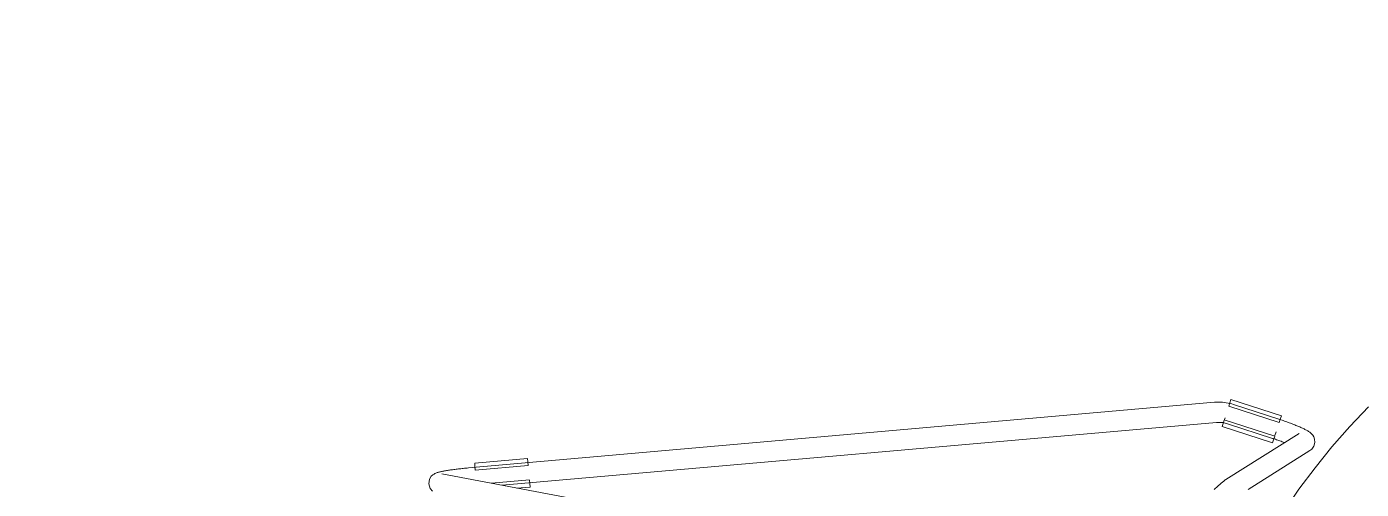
# Model space of a CAD drawing. Header units: millimetres. Extents: x 155927 to 295199, y -4084 to 97293.
# Drawn here: x 163251 to 164045, y 12539 to 12814 of the extents above; entities that cross this region are included whole.
import ezdxf

# ---------------------------------------------------------------- set-up
doc = ezdxf.new("R2010")
doc.units = ezdxf.units.MM
doc.header["$MEASUREMENT"] = 0
doc.layers.add('A-DOOR', color=4, linetype='CONTINUOUS', lineweight=9)
doc.layers.add('I-FURN', color=8, linetype='CONTINUOUS', lineweight=9)

msp = doc.modelspace()

# ---------------------------------------------------------------- linework, layer by layer
at = {"layer": 'A-DOOR'}
msp.add_arc((162270.33, 13505.61), 1010, 270, 0, dxfattribs=at)
at = {"layer": 'I-FURN'}
for p, q in [((163957.32, 12590.59), (163514, 12551.64)), ((163957.37, 12590.6), (163957.32, 12590.59)), ((163958.51, 12590.67), (163957.37, 12590.6)), ((163959.65, 12590.7), (163958.51, 12590.67)), ((163960.79, 12590.69), (163959.65, 12590.7)), ((163961.93, 12590.62), (163960.79, 12590.69)), ((163963.07, 12590.52), (163961.93, 12590.62)), ((163964.2, 12590.36), (163963.07, 12590.52)), ((163965.33, 12590.17), (163964.2, 12590.36)), ((163966.44, 12589.92), (163965.33, 12590.17)), ((163965.7, 12588.26), (163995.7, 12578.57)), ((163965.73, 12588.38), (163966.37, 12590.35)), ((163966.37, 12590.35), (163967, 12592.31)), ((163967.55, 12589.64), (163966.44, 12589.92)), ((163967, 12592.31), (163997.01, 12582.62)), ((163968.64, 12589.31), (163967.55, 12589.64)), ((163995.45, 12580.59), (163968.64, 12589.31)), ((164048.69, 12587.81), (164037.65, 12576.23)), ((163962.41, 12578.1), (163963.05, 12580.07)), ((163993.1, 12570.5), (163963.09, 12580.19)), ((163963.12, 12580.29), (163963.5, 12581.45)), ((163995.91, 12580.44), (163995.45, 12580.59)), ((163996.38, 12580.66), (163995.74, 12578.69)), ((163996.65, 12580.2), (163995.91, 12580.44)), ((163997.01, 12582.62), (163996.38, 12580.66)), ((163997.38, 12579.95), (163996.65, 12580.2)), ((163998.12, 12579.7), (163997.38, 12579.95)), ((163998.84, 12579.45), (163998.12, 12579.7)), ((163999.57, 12579.2), (163998.84, 12579.45)), ((164000.28, 12578.95), (163999.57, 12579.2)), ((163533.87, 12541.34), (163958.37, 12578.64)), ((163958.37, 12578.64), (163959.03, 12578.68)), ((163959.03, 12578.68), (163959.69, 12578.7)), ((163959.69, 12578.7), (163960.35, 12578.69)), ((163960.35, 12578.69), (163961.01, 12578.66)), ((163961.01, 12578.66), (163961.67, 12578.6)), ((163961.67, 12578.6), (163962.33, 12578.51)), ((163961.78, 12576.15), (163962.41, 12578.1)), ((163961.78, 12576.15), (163991.79, 12566.46)), ((163962.33, 12578.51), (163962.98, 12578.4)), ((163962.98, 12578.4), (163963.63, 12578.26)), ((163963.63, 12578.26), (163964.27, 12578.09)), ((164007.6, 12572.1), (163964.02, 12544.8)), ((163964.27, 12578.09), (163964.9, 12577.9)), ((163964.9, 12577.9), (163964.93, 12577.89)), ((163964.93, 12577.89), (163991.74, 12569.18)), ((163993.21, 12570.87), (163993.93, 12573.08)), ((164000.99, 12578.69), (164000.28, 12578.95)), ((164001.69, 12578.44), (164000.99, 12578.69)), ((164002.38, 12578.18), (164001.69, 12578.44)), ((164003.05, 12577.93), (164002.38, 12578.18)), ((164003.72, 12577.68), (164003.05, 12577.93)), ((164004.37, 12577.42), (164003.72, 12577.68)), ((164005.01, 12577.17), (164004.37, 12577.42)), ((164005.64, 12576.92), (164005.01, 12577.17)), ((164006.25, 12576.67), (164005.64, 12576.92)), ((164006.84, 12576.42), (164006.25, 12576.67)), ((164007.42, 12576.18), (164006.84, 12576.42)), ((164007.99, 12575.94), (164007.42, 12576.18)), ((164008.53, 12575.7), (164007.99, 12575.94)), ((164009.06, 12575.46), (164008.53, 12575.7)), ((164009.57, 12575.22), (164009.06, 12575.46)), ((164010.06, 12574.99), (164009.57, 12575.22)), ((164010.53, 12574.76), (164010.06, 12574.99)), ((164010.99, 12574.53), (164010.53, 12574.76)), ((164011.43, 12574.3), (164010.99, 12574.53)), ((164011.85, 12574.07), (164011.43, 12574.3)), ((164012.27, 12573.84), (164011.85, 12574.07)), ((164012.66, 12573.61), (164012.27, 12573.84)), ((164013.06, 12573.36), (164012.66, 12573.61)), ((164013.44, 12573.11), (164013.06, 12573.36)), ((164013.83, 12572.83), (164013.44, 12573.11)), ((164014.24, 12572.52), (164013.83, 12572.83)), ((164014.66, 12572.15), (164014.24, 12572.52)), ((164015.13, 12571.68), (164014.66, 12572.15)), ((164015.65, 12571.06), (164015.13, 12571.68)), ((164037.65, 12576.23), (164027.08, 12564.22)), ((163992.07, 12569.07), (163991.74, 12569.18)), ((163992.42, 12568.41), (163991.79, 12566.46)), ((163992.76, 12568.85), (163992.07, 12569.07)), ((163993.06, 12570.39), (163992.42, 12568.41)), ((163993.45, 12568.62), (163992.76, 12568.85)), ((163994.14, 12568.38), (163993.45, 12568.62)), ((163994.82, 12568.15), (163994.14, 12568.38)), ((163995.49, 12567.91), (163994.82, 12568.15)), ((163996.16, 12567.68), (163995.49, 12567.91)), ((163996.81, 12567.44), (163996.16, 12567.68)), ((163997.46, 12567.21), (163996.81, 12567.44)), ((163998.1, 12566.97), (163997.46, 12567.21)), ((163998.72, 12566.74), (163998.1, 12566.97)), ((164015.1, 12562.83), (164016.32, 12564.56)), ((164016.21, 12570.14), (164015.65, 12571.06)), ((164016.74, 12568.76), (164016.21, 12570.14)), ((164016.32, 12564.56), (164016.91, 12566.79)), ((164016.91, 12566.79), (164016.74, 12568.76)), ((164027.08, 12564.22), (164017, 12551.79)), ((163517.6, 12554.46), (163549.01, 12557.22)), ((163549.01, 12557.22), (163549.19, 12555.17)), ((163977.21, 12538.9), (164013.98, 12561.93)), ((164015.1, 12562.83), (164013.98, 12561.93)), ((163491.84, 12546.68), (163492.75, 12547.53)), ((163492.75, 12547.53), (163493.45, 12548.01)), ((163493.45, 12548.01), (163494.02, 12548.31)), ((163494.02, 12548.31), (163494.49, 12548.53)), ((163494.49, 12548.53), (163494.92, 12548.7)), ((163494.92, 12548.7), (163495.32, 12548.84)), ((163495.32, 12548.84), (163495.72, 12548.96)), ((163495.72, 12548.96), (163496.11, 12549.08)), ((163496.11, 12549.08), (163496.52, 12549.19)), ((163496.52, 12549.19), (163496.93, 12549.29)), ((163496.93, 12549.29), (163497.36, 12549.39)), ((163497.36, 12549.39), (163497.8, 12549.49)), ((163497.8, 12549.49), (163498.26, 12549.59)), ((163597.44, 12529.35), (163498.15, 12548.16)), ((163498.26, 12549.59), (163498.74, 12549.68)), ((163498.74, 12549.68), (163499.23, 12549.78)), ((163499.23, 12549.78), (163499.75, 12549.87)), ((163499.75, 12549.87), (163500.28, 12549.96)), ((163500.28, 12549.96), (163500.83, 12550.06)), ((163500.83, 12550.06), (163501.4, 12550.15)), ((163501.4, 12550.15), (163501.99, 12550.24)), ((163501.99, 12550.24), (163502.59, 12550.33)), ((163502.59, 12550.33), (163503.21, 12550.42)), ((163503.21, 12550.42), (163503.84, 12550.51)), ((163503.84, 12550.51), (163504.49, 12550.6)), ((163504.49, 12550.6), (163505.15, 12550.69)), ((163505.15, 12550.69), (163505.83, 12550.78)), ((163505.83, 12550.78), (163506.52, 12550.86)), ((163506.52, 12550.86), (163507.22, 12550.95)), ((163507.22, 12550.95), (163507.93, 12551.03)), ((163507.93, 12551.03), (163508.64, 12551.11)), ((163508.64, 12551.11), (163509.37, 12551.19)), ((163509.37, 12551.19), (163510.1, 12551.27)), ((163510.1, 12551.27), (163510.84, 12551.35)), ((163510.84, 12551.35), (163511.59, 12551.42)), ((163511.59, 12551.42), (163512.33, 12551.49)), ((163512.33, 12551.49), (163513.09, 12551.56)), ((163513.09, 12551.56), (163513.84, 12551.63)), ((163513.84, 12551.63), (163514, 12551.64)), ((163517.78, 12552.41), (163517.6, 12554.46)), ((163517.96, 12550.35), (163517.78, 12552.41)), ((163517.97, 12550.23), (163549.38, 12552.99)), ((163549.19, 12555.17), (163549.37, 12553.11)), ((164017, 12551.79), (164007.42, 12538.97)), ((163490.32, 12542.26), (163490.8, 12545.02)), ((163491.15, 12539.51), (163490.32, 12542.26)), ((163490.8, 12545.02), (163491.84, 12546.68)), ((163491.15, 12539.51), (163492.48, 12537.93)), ((163550.13, 12544.54), (163527.52, 12542.55)), ((163542.6, 12539.61), (163550.5, 12540.31)), ((163550.14, 12544.41), (163550.32, 12542.35)), ((163550.32, 12542.35), (163550.5, 12540.31)), ((163957.93, 12539.58), (163957.51, 12539.19)), ((163958.35, 12539.96), (163957.93, 12539.58)), ((163958.75, 12540.33), (163958.35, 12539.96)), ((163959.14, 12540.69), (163958.75, 12540.33)), ((163959.52, 12541.03), (163959.14, 12540.69)), ((163959.88, 12541.36), (163959.52, 12541.03)), ((163960.23, 12541.68), (163959.88, 12541.36)), ((163960.57, 12541.98), (163960.23, 12541.68)), ((163960.89, 12542.26), (163960.57, 12541.98)), ((163961.2, 12542.54), (163960.89, 12542.26)), ((163961.49, 12542.79), (163961.2, 12542.54)), ((163961.77, 12543.04), (163961.49, 12542.79)), ((163962.04, 12543.27), (163961.77, 12543.04)), ((163962.29, 12543.48), (163962.04, 12543.27)), ((163962.53, 12543.68), (163962.29, 12543.48)), ((163962.76, 12543.87), (163962.53, 12543.68)), ((163962.99, 12544.05), (163962.76, 12543.87)), ((163963.21, 12544.23), (163962.99, 12544.05)), ((163963.44, 12544.4), (163963.21, 12544.23)), ((163963.69, 12544.58), (163963.44, 12544.4)), ((163964.02, 12544.8), (163963.69, 12544.58)), ((163957.51, 12539.19), (163957.07, 12538.79)), ((164007.42, 12538.97), (163998.37, 12525.78))]:
    msp.add_line(p, q, dxfattribs=at)

doc.saveas('drawing.dxf')
